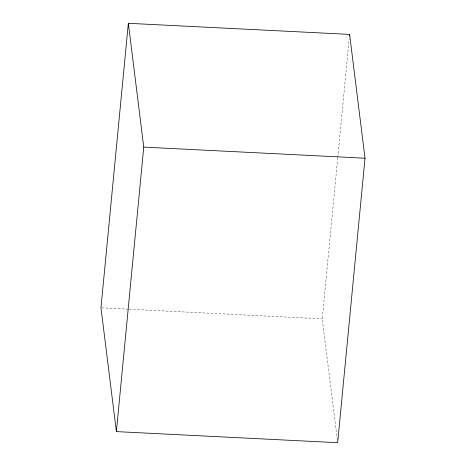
<?xml version="1.0" encoding="UTF-8"?>
<svg xmlns="http://www.w3.org/2000/svg" width="466" height="466" viewBox="0 0 466 466"><rect width="100%" height="100%" fill="white"/><g stroke="black" fill="none" stroke-linecap="round" stroke-linejoin="round"><path stroke-width="0.35" stroke-dasharray="2.33 1.75" d="M337.302 439.822L322.239 318.884L337.699 158.184M337.768 157.456L349.191 38.742M101.693 307.822L128.534 309.168M129.263 309.203L322.239 318.884"/><path stroke-width="0.7" d="M128.342 23.3L100.965 307.781L116.389 431.603L337.658 442.7L365.035 158.219L349.611 34.397L128.342 23.3L143.761 147.116L116.389 431.603M349.471 35.847L349.611 34.397M143.761 147.116L365.035 158.219"/></g></svg>
